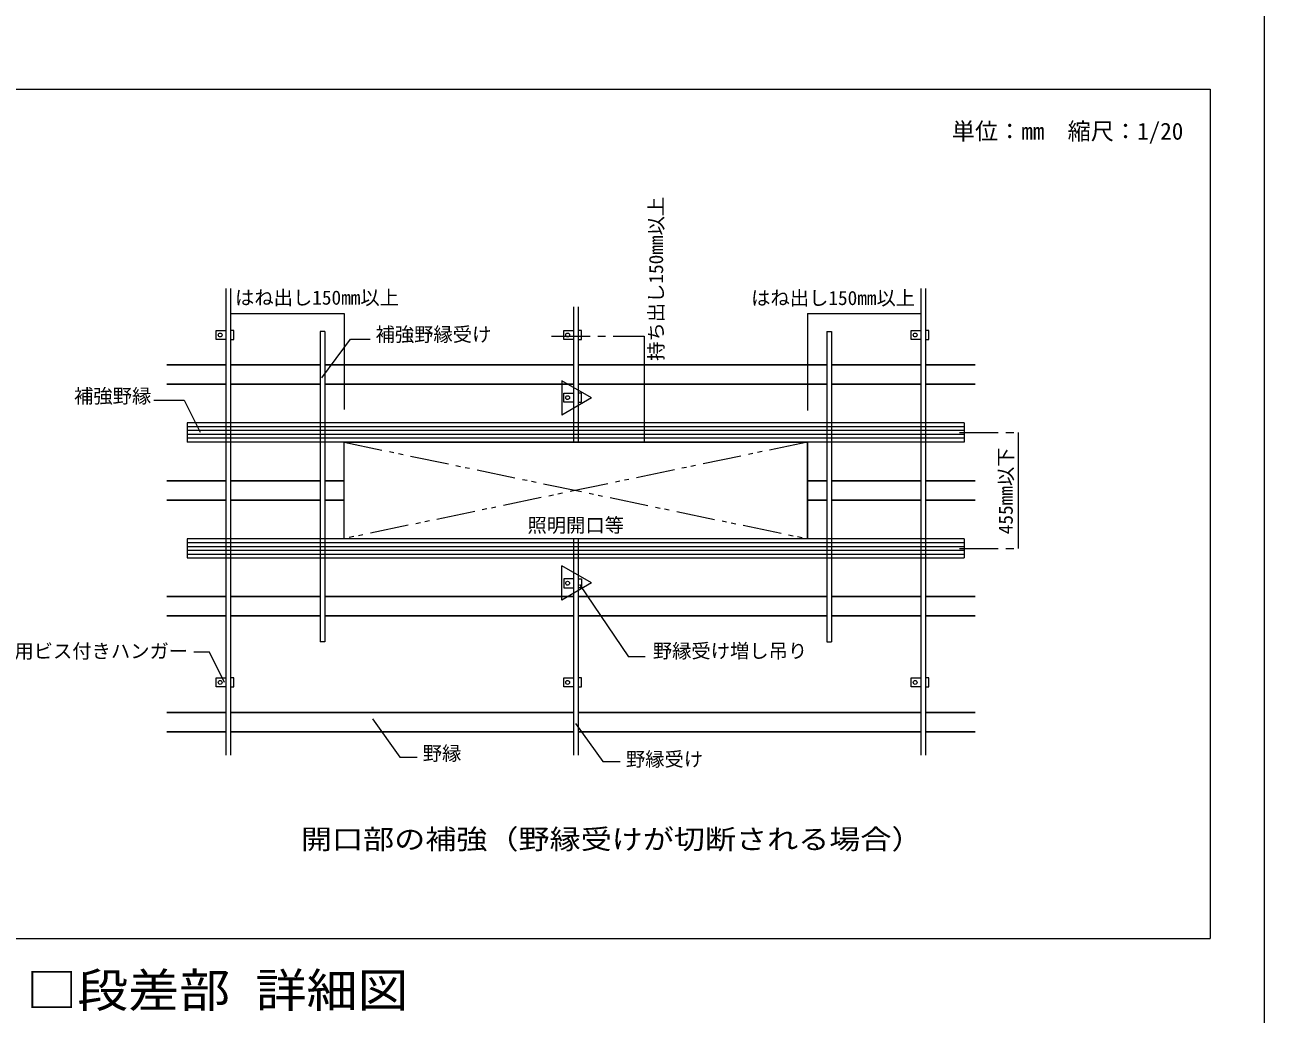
# Model space of a CAD drawing. Units: millimetres, scale not verified. Extents: x -7779 to 7778, y -5419 to 5375.
# Drawn here: x 4567 to 7778, y -2561 to 2 of the extents above; entities that cross this region are included whole.
import ezdxf
from ezdxf.enums import TextEntityAlignment as Align

# ---------------------------------------------------------------- set-up
doc = ezdxf.new("R2010")
doc.units = ezdxf.units.MM
doc.header["$LTSCALE"] = 20
for name, pattern in [('CHAIN1', [8, 5, -1, 1, -1]), ('DASHED1', [1.8, 1.2, -0.6]), ('DOUBLE_CHAIN1', [8.8, 5, -1, 0.6, -0.6, 0.6, -1])]:
    doc.linetypes.add(name, pattern=pattern)
for name, color, linetype, lineweight in [('2-2_野縁受け', 3, 'Continuous', 18), ('2-3_野縁', 2, 'Continuous', 25), ('2-4_金具', 7, 'DASHED1', 18), ('2-5_寸法', 4, 'Continuous', 9), ('2-6_文字', 3, 'Continuous', 18), ('2-D', 7, 'Continuous', 18), ('F-3_太線２', 4, 'Continuous', 18), ('F-6_文字', 7, 'Continuous', 18)]:
    doc.layers.add(name, color=color, linetype=linetype, lineweight=lineweight)
doc.styles.add('ＭＳ ゴシック', font='')
doc.styles.get('ＭＳ ゴシック').set_extended_font_data('MS Gothic')

msp = doc.modelspace()

# ---------------------------------------------------------------- linework, layer by layer
at = {"layer": '2-2_野縁受け'}
for p, q in [((5088.36, -680.64), (5088.36, -1889.87)), ((5100.36, -680.64), (5100.36, -1889.87)), ((6888.36, -680.64), (6888.36, -1889.87)), ((6900.36, -680.64), (6900.36, -1889.87)), ((5988.36, -727.87), (5988.36, -1078.87)), ((6000.36, -727.87), (6000.36, -1078.87)), ((5332.36, -792.46), (5332.36, -1596.06)), ((5344.36, -792.46), (5332.36, -792.46)), ((5344.36, -792.46), (5344.36, -1596.06)), ((6644.36, -792.46), (6644.36, -1596.06)), ((6644.36, -792.46), (6656.36, -792.46)), ((6656.36, -792.46), (6656.36, -1596.06)), ((5988.36, -1328.87), (5988.36, -1889.87)), ((6000.36, -1328.87), (6000.36, -1889.87)), ((5344.36, -1596.06), (5332.36, -1596.06)), ((6644.36, -1596.06), (6656.36, -1596.06))]:
    msp.add_line(p, q, dxfattribs=at)
at = {"layer": '2-3_野縁'}
for p, q in [((5088.36, -878.87), (4935.33, -878.87)), ((5332.36, -878.87), (5100.36, -878.87)), ((5988.36, -878.87), (5344.36, -878.87)), ((6644.36, -878.87), (6000.36, -878.87)), ((6888.36, -878.87), (6656.36, -878.87)), ((7028.99, -878.87), (6900.36, -878.87)), ((5088.36, -928.87), (4935.33, -928.87)), ((5332.36, -928.87), (5100.36, -928.87)), ((5988.36, -928.87), (5344.36, -928.87)), ((6644.36, -928.87), (6000.36, -928.87)), ((6888.36, -928.87), (6656.36, -928.87)), ((7028.99, -928.87), (6900.36, -928.87)), ((5088.36, -1178.87), (4935.33, -1178.87)), ((5332.36, -1178.87), (5100.36, -1178.87)), ((5394.36, -1178.87), (5344.36, -1178.87)), ((6644.36, -1178.87), (6594.36, -1178.87)), ((6888.36, -1178.87), (6656.36, -1178.87)), ((7028.99, -1178.87), (6900.36, -1178.87)), ((5088.36, -1228.87), (4935.33, -1228.87)), ((5332.36, -1228.87), (5100.36, -1228.87)), ((5394.36, -1228.87), (5344.36, -1228.87)), ((6644.36, -1228.87), (6594.36, -1228.87)), ((6888.36, -1228.87), (6656.36, -1228.87)), ((7028.99, -1228.87), (6900.36, -1228.87)), ((5088.36, -1478.87), (4935.33, -1478.87)), ((5332.36, -1478.87), (5100.36, -1478.87)), ((5988.36, -1478.87), (5344.36, -1478.87)), ((6644.36, -1478.87), (6000.36, -1478.87)), ((6888.36, -1478.87), (6656.36, -1478.87)), ((7028.99, -1478.87), (6900.36, -1478.87)), ((5088.36, -1528.87), (4935.33, -1528.87)), ((5332.36, -1528.87), (5100.36, -1528.87)), ((5988.36, -1528.87), (5344.36, -1528.87)), ((6644.36, -1528.87), (6000.36, -1528.87)), ((6888.36, -1528.87), (6656.36, -1528.87)), ((7028.99, -1528.87), (6900.36, -1528.87)), ((5088.36, -1778.87), (4935.33, -1778.87)), ((5988.36, -1778.87), (5100.36, -1778.87)), ((6888.36, -1778.87), (6000.36, -1778.87)), ((7028.99, -1778.87), (6900.36, -1778.87)), ((5088.36, -1828.87), (4935.33, -1828.87)), ((5988.36, -1828.87), (5100.36, -1828.87)), ((6888.36, -1828.87), (6000.36, -1828.87)), ((7028.99, -1828.87), (6900.36, -1828.87))]:
    msp.add_line(p, q, dxfattribs=at)
at = {"layer": '2-3_野縁', "color": 4, "lineweight": 9}
for p, q in [((4988.36, -1028.87), (4988.36, -1078.87)), ((7000.36, -1028.87), (4988.36, -1028.87)), ((7000.36, -1038.87), (4988.36, -1038.87)), ((7000.36, -1048.87), (4988.36, -1048.87)), ((7000.36, -1058.87), (4988.36, -1058.87)), ((7000.36, -1028.87), (7000.36, -1078.87)), ((7000.36, -1068.87), (4988.36, -1068.87)), ((7000.36, -1078.87), (4988.36, -1078.87)), ((7000.36, -1328.87), (4988.36, -1328.87)), ((4988.36, -1338.87), (7000.36, -1338.87)), ((7000.36, -1328.87), (7000.36, -1378.87)), ((4988.36, -1348.87), (7000.36, -1348.87)), ((4988.36, -1358.87), (7000.36, -1358.87)), ((4988.36, -1368.87), (7000.36, -1368.87))]:
    msp.add_line(p, q, dxfattribs=at)
msp.add_lwpolyline([(4988.36, -1328.87), (4988.36, -1378.87), (7000.36, -1378.87)], dxfattribs=at)
at = {"layer": '2-4_金具', "color": 4, "linetype": 'Continuous', "lineweight": 9}
for p, q in [((5063.36, -789.68), (5088.36, -789.68)), ((5109.17, -789.68), (5100.36, -789.68)), ((5109.17, -812.68), (5109.17, -789.68)), ((5963.36, -789.68), (5988.36, -789.68)), ((6009.17, -789.68), (6000.36, -789.68)), ((6009.17, -812.68), (6009.17, -789.68)), ((6863.36, -789.68), (6888.36, -789.68)), ((6909.17, -789.68), (6900.36, -789.68)), ((6909.17, -812.68), (6909.17, -789.68)), ((5100.36, -812.68), (5109.17, -812.68)), ((6000.36, -812.68), (6009.17, -812.68)), ((6900.36, -812.68), (6909.17, -812.68)), ((5958.61, -919.97), (5958.61, -1008.53)), ((6035.31, -964.25), (5958.61, -919.97)), ((5963.36, -951.97), (5988.36, -951.97)), ((6009.17, -951.97), (6000.36, -951.97)), ((6009.17, -974.97), (6009.17, -951.97)), ((6035.31, -964.25), (5958.61, -1008.53)), ((6000.36, -974.97), (6009.17, -974.97)), ((5958.61, -1487.77), (5958.61, -1399.21)), ((6035.31, -1443.49), (5958.61, -1399.21)), ((6035.31, -1443.49), (5958.61, -1487.77)), ((6000.36, -1432.78), (6009.17, -1432.78)), ((6009.17, -1432.78), (6009.17, -1455.78)), ((5963.36, -1455.78), (5988.36, -1455.78)), ((6009.17, -1455.78), (6000.36, -1455.78)), ((5063.36, -1689.68), (5088.36, -1689.68)), ((5109.17, -1689.68), (5100.36, -1689.68)), ((5109.17, -1712.68), (5109.17, -1689.68)), ((5963.36, -1689.68), (5988.36, -1689.68)), ((6009.17, -1689.68), (6000.36, -1689.68)), ((6009.17, -1712.68), (6009.17, -1689.68)), ((6863.36, -1689.68), (6888.36, -1689.68)), ((6909.17, -1689.68), (6900.36, -1689.68)), ((6909.17, -1712.68), (6909.17, -1689.68)), ((5100.36, -1712.68), (5109.17, -1712.68)), ((6000.36, -1712.68), (6009.17, -1712.68)), ((6900.36, -1712.68), (6909.17, -1712.68))]:
    msp.add_line(p, q, dxfattribs=at)
for points in [[(5088.36, -812.68), (5063.36, -812.68), (5063.36, -789.68)], [(5988.36, -812.68), (5963.36, -812.68), (5963.36, -789.68)], [(6888.36, -812.68), (6863.36, -812.68), (6863.36, -789.68)], [(5988.36, -974.97), (5963.36, -974.97), (5963.36, -951.97)], [(5988.36, -1432.78), (5963.36, -1432.78), (5963.36, -1455.78)], [(5088.36, -1712.68), (5063.36, -1712.68), (5063.36, -1689.68)], [(5988.36, -1712.68), (5963.36, -1712.68), (5963.36, -1689.68)], [(6888.36, -1712.68), (6863.36, -1712.68), (6863.36, -1689.68)]]:
    msp.add_lwpolyline(points, dxfattribs=at)
for centre in [(5073.36, -801.18), (5973.36, -801.18), (6873.36, -801.18), (5973.36, -963.47), (5973.36, -1444.28), (5073.36, -1701.18), (5973.36, -1701.18), (6873.36, -1701.18)]:
    msp.add_circle(centre, 5, dxfattribs=at)
at = {"layer": '2-5_寸法'}
for p, q in [((6594.36, -745.2), (6594.36, -996.7)), ((6594.36, -745.2), (6888.36, -745.2)), ((6171.63, -804.43), (6171.63, -1078.87)), ((7140.25, -1053.87), (7140.25, -1353.87))]:
    msp.add_line(p, q, dxfattribs=at)
at = {"layer": '2-5_寸法', "linetype": 'CHAIN1'}
for p, q in [((5931.5, -804.43), (6171.63, -804.43)), ((6988.68, -1053.87), (7140.25, -1053.87)), ((6988.68, -1353.87), (7140.25, -1353.87))]:
    msp.add_line(p, q, dxfattribs=at)
at = {"layer": '2-5_寸法'}
msp.add_lwpolyline([(5100.36, -745.2), (5394.36, -745.2), (5394.36, -994.3)], dxfattribs=at)
at = {"layer": '2-6_文字', "color": 7}
for p, q in [((6004.14, -1447.47), (6131.02, -1634.77)), ((6173.81, -1634.77), (6131.02, -1634.77)), ((5467.65, -1795.88), (5538.7, -1894.48)), ((5538.7, -1894.48), (5583.65, -1894.48))]:
    msp.add_line(p, q, dxfattribs=at)
for points in [[(5336.73, -912.42), (5410.78, -812.32), (5462.19, -812.32)], [(4901.98, -970.37), (4980.25, -970.37), (5021.81, -1053.05)], [(5084.58, -1701.22), (5045.68, -1622.41), (5005.14, -1622.41)], [(5993.45, -1807.42), (6064.5, -1906.02), (6109.45, -1906.02)]]:
    msp.add_lwpolyline(points, dxfattribs=at)
at = {"layer": '2-D'}
for p, q in [((5394.36, -1328.87), (5394.36, -1078.87)), ((5394.36, -1328.87), (5394.36, -1078.87)), ((6594.36, -1328.87), (6594.36, -1078.87))]:
    msp.add_line(p, q, dxfattribs=at)
at = {"layer": '2-D', "linetype": 'DOUBLE_CHAIN1'}
for p, q in [((5394.36, -1078.87), (6594.36, -1328.87)), ((6594.36, -1078.87), (5394.36, -1328.87))]:
    msp.add_line(p, q, dxfattribs=at)
at = {"layer": '2-D'}
msp.add_lwpolyline([(5394.36, -1078.87), (6594.36, -1078.87), (6594.36, -1328.87), (5394.36, -1328.87)], close=True, dxfattribs=at)
at = {"layer": 'F-3_太線２', "color": 3}
msp.add_line((7777.51, 5375.01), (7777.51, -5373.01), dxfattribs=at)
at = {"layer": 'F-6_文字', "color": 3}
msp.add_line((77.51, -2364.98), (7637.51, -2364.98), dxfattribs=at)
msp.add_lwpolyline([(77.51, -164.17), (7637.51, -164.17), (7637.51, -2364.98)], dxfattribs=at)

# ---------------------------------------------------------------- texts
at = {"layer": '2-5_寸法', "color": 7, "style": 'ＭＳ ゴシック'}
for s, p in [('持ち出し150mm以上', (6231.72, -868.07)), ('455mm以下', (7137.24, -1317.32))]:
    msp.add_text(s, height=36.66, rotation=90, dxfattribs=at).set_placement(p, align=Align.BOTTOM_LEFT)
for p in [(5111.87, -733.64), (6448.67, -734.64)]:
    msp.add_text('はね出し150mm以上', height=36.66, dxfattribs=at).set_placement(p, align=Align.BOTTOM_LEFT)
at = {"layer": '2-6_文字', "color": 7, "style": 'ＭＳ ゴシック'}
for s, height, p in [('単位：mm\u3000縮尺：1/20', 43.99, (6968.42, -308.44)), ('補強野縁受け', 36.66, (5475.79, -828.98)), ('補強野縁', 36.66, (4694.99, -988.56)), ('照明開口等', 36.66, (5869.36, -1323.22)), ('CC-19用ビス付きハンガー', 36.66, (4415.75, -1649.34)), ('野縁受け増し吊り', 36.66, (6193.93, -1648.92)), ('野縁', 36.66, (5598.05, -1914.22)), ('野縁受け', 36.66, (6124.31, -1929.44))]:
    msp.add_text(s, height=height, dxfattribs=at).set_placement(p, align=Align.BOTTOM_LEFT)
at = {"layer": '2-6_文字', "style": 'ＭＳ ゴシック', "width": 1.15}
msp.add_text('開口部の補強（野縁受けが切断される場合）', height=51.32, dxfattribs=at).set_placement((5282.56, -2148.37), align=Align.BOTTOM_LEFT)
at = {"layer": 'F-6_文字', "style": 'ＭＳ ゴシック', "width": 1.1}
msp.add_text('□段差部 詳細図', height=87.98, dxfattribs=at).set_placement((4571.23, -2568.98), align=Align.BOTTOM_LEFT)

doc.saveas('drawing.dxf')
